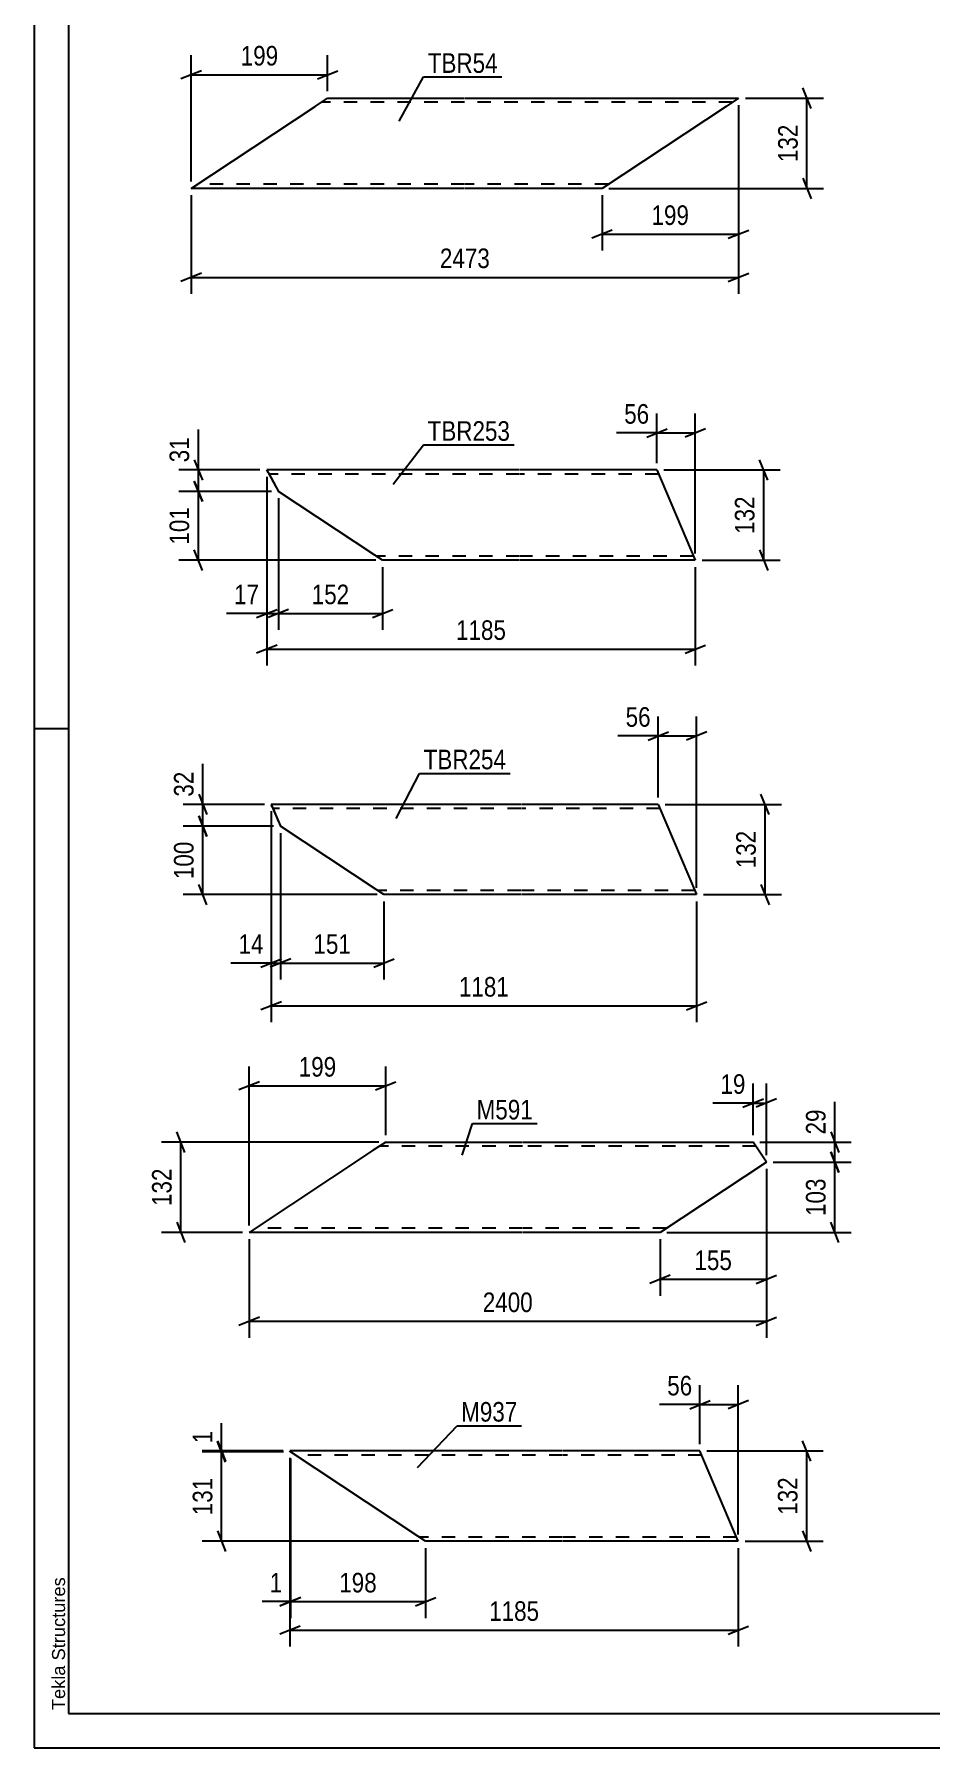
# Model space of a CAD drawing. Header units: millimetres. Extents: x 0 to 594, y 0 to 420.
# Drawn here: x 0 to 131, y 0 to 250.6 of the extents above; entities that cross this region are included whole.
import ezdxf

# ---------------------------------------------------------------- set-up
doc = ezdxf.new("R2010")
doc.units = ezdxf.units.MM
doc.linetypes.add('DXK_LINE_DOT2', pattern=[3.9198, 1.9599, -1.9599])
doc.styles.add('Arial', font='ARIAL.TTF', dxfattribs={"height": 0.2})
doc.styles.add('Arial Narrow', font='ARIALN.TTF', dxfattribs={"height": 0.2})

# ---------------------------------------------------------------- blocks, each defined once
blk = doc.blocks.new('Unknown-570389203-1132')
at = {"color": 5, "linetype": 'Continuous'}
for p, q in [((0, 420), (0, 0)), ((5, 415), (5, 5)), ((5, 149), (0, 149)), ((5, 5), (589, 5)), ((0, 0), (594, 0))]:
    blk.add_line(p, q, dxfattribs=at)
at = {"color": 174, "linetype": 'Continuous', "style": 'Arial'}
blk.add_text('Tekla Structures', height=1.9102, rotation=90, dxfattribs=at).set_placement((4.5, 5.5))
blk = doc.blocks.new('Part-570389203-8086 - 8070')
at = {"color": 2, "linetype": 'Continuous'}
for p, q in [((51.36, 88.56), (49.55, 87.36)), ((51.36, 88.56), (71.36, 88.56)), ((71.46, 88.56), (105.07, 88.56)), ((107, 85.64), (105.07, 88.56)), ((49.55, 87.36), (31.42, 75.36)), ((107, 85.64), (91.46, 75.36)), ((71.36, 75.36), (31.42, 75.36)), ((91.46, 75.36), (71.46, 75.36))]:
    blk.add_line(p, q, dxfattribs=at)
at = {"color": 7, "linetype": 'DXK_LINE_DOT2'}
for p, q in [((71.36, 87.96), (50.46, 87.96)), ((105.47, 87.96), (71.46, 87.96)), ((32.33, 75.96), (32.4, 76)), ((71.36, 75.96), (32.33, 75.96)), ((92.37, 75.96), (71.46, 75.96))]:
    blk.add_line(p, q, dxfattribs=at)
blk = doc.blocks.new('Part-570389203-7688 - 7672')
at = {"color": 2, "linetype": 'Continuous'}
for p, q in [((41.07, 240.02), (42.88, 241.22)), ((42.88, 241.22), (62.88, 241.22)), ((62.98, 241.22), (102.93, 241.22)), ((102.93, 241.22), (101.11, 240.02)), ((22.94, 228.02), (41.07, 240.02)), ((101.11, 240.02), (82.98, 228.02)), ((62.88, 228.02), (22.94, 228.02)), ((82.98, 228.02), (62.98, 228.02))]:
    blk.add_line(p, q, dxfattribs=at)
at = {"color": 7, "linetype": 'DXK_LINE_DOT2'}
for p, q in [((62.88, 240.62), (41.98, 240.62)), ((102.02, 240.62), (62.98, 240.62)), ((102.79, 241.13), (101.11, 240.02)), ((23.84, 228.62), (23.91, 228.66)), ((62.88, 228.62), (23.84, 228.62)), ((83.89, 228.62), (62.98, 228.62)), ((83.89, 228.62), (83.96, 228.66))]:
    blk.add_line(p, q, dxfattribs=at)
blk = doc.blocks.new('Part-570389203-7797 - 7781')
at = {"color": 2, "linetype": 'Continuous'}
for p, q in [((70.91, 186.85), (33.98, 186.85)), ((34.03, 186.75), (33.98, 186.85)), ((34.17, 186.49), (34.03, 186.75)), ((34.17, 186.49), (35.68, 183.72)), ((91.01, 186.85), (71.01, 186.85)), ((91.01, 186.85), (96.61, 173.65)), ((49.79, 174.39), (35.68, 183.72)), ((50.91, 173.65), (49.79, 174.39)), ((70.91, 173.65), (50.91, 173.65)), ((96.61, 173.65), (71.01, 173.65))]:
    blk.add_line(p, q, dxfattribs=at)
at = {"color": 7, "linetype": 'DXK_LINE_DOT2'}
for p, q in [((33.98, 186.85), (34.03, 186.75)), ((34.03, 186.75), (34.17, 186.49)), ((34.17, 186.49), (35.68, 183.72)), ((70.91, 186.25), (34.31, 186.25)), ((34.31, 186.25), (35.68, 183.72)), ((34.33, 186.2), (34.31, 186.25)), ((34.33, 186.2), (35.68, 183.72)), ((91.26, 186.25), (71.01, 186.25)), ((70.91, 174.25), (50, 174.25)), ((96.35, 174.25), (71.01, 174.25)), ((96.35, 174.25), (96.33, 174.29))]:
    blk.add_line(p, q, dxfattribs=at)
blk = doc.blocks.new('Part-570389203-7943 - 7927')
at = {"color": 2, "linetype": 'Continuous'}
for p, q in [((71.11, 137.95), (34.63, 137.95)), ((34.67, 137.86), (34.63, 137.95)), ((34.78, 137.6), (34.67, 137.86)), ((91.21, 137.95), (71.21, 137.95)), ((91.21, 137.95), (96.81, 124.75)), ((34.78, 137.6), (35.98, 134.76)), ((49.99, 125.5), (35.98, 134.76)), ((51.11, 124.75), (49.99, 125.5)), ((71.11, 124.75), (51.11, 124.75)), ((96.81, 124.75), (71.21, 124.75))]:
    blk.add_line(p, q, dxfattribs=at)
at = {"color": 7, "linetype": 'DXK_LINE_DOT2'}
for p, q in [((34.63, 137.95), (34.67, 137.86)), ((34.67, 137.86), (34.78, 137.6)), ((34.78, 137.6), (34.95, 137.21)), ((71.11, 137.35), (34.89, 137.35)), ((34.89, 137.35), (35.99, 134.76)), ((34.9, 137.31), (34.89, 137.35)), ((34.9, 137.31), (35.98, 134.76)), ((34.95, 137.21), (35.99, 134.76)), ((91.46, 137.35), (71.21, 137.35)), ((71.11, 125.35), (50.2, 125.35)), ((96.56, 125.35), (71.21, 125.35)), ((96.56, 125.35), (96.54, 125.4))]:
    blk.add_line(p, q, dxfattribs=at)
blk = doc.blocks.new('Part-570389203-8225 - 8209')
at = {"color": 2, "linetype": 'Continuous'}
for p, q in [((77.2, 43.4), (37.37, 43.4)), ((37.42, 43.31), (37.37, 43.4)), ((37.44, 43.28), (37.42, 43.31)), ((56.08, 30.94), (37.44, 43.28)), ((97.3, 43.4), (77.3, 43.4)), ((102.9, 30.2), (97.3, 43.4)), ((57.2, 30.2), (56.08, 30.94)), ((77.2, 30.2), (57.2, 30.2)), ((102.9, 30.2), (77.3, 30.2))]:
    blk.add_line(p, q, dxfattribs=at)
at = {"color": 7, "linetype": 'DXK_LINE_DOT2'}
for p, q in [((37.42, 43.31), (37.44, 43.28)), ((77.2, 42.8), (38.16, 42.8)), ((97.55, 42.8), (77.3, 42.8)), ((56.22, 30.85), (56.29, 30.8)), ((77.2, 30.8), (56.29, 30.8)), ((102.64, 30.8), (77.3, 30.8)), ((102.64, 30.8), (102.62, 30.85))]:
    blk.add_line(p, q, dxfattribs=at)
blk = doc.blocks.new('StraightDimension-570389203-8178 - 8070')
at = {"color": 7, "linetype": 'Continuous'}
for p, q in [((31.42, 76.36), (31.42, 99.64)), ((51.36, 89.56), (51.36, 99.64)), ((32.92, 97.39), (29.92, 96.19)), ((31.42, 96.79), (51.36, 96.79)), ((49.86, 96.19), (52.86, 97.39))]:
    blk.add_line(p, q, dxfattribs=at)
at = {"color": 0}
blk.add_wipeout([(44.74, 97.54), (44.74, 101.74), (38.05, 101.74), (38.05, 97.54)], dxfattribs=at)
at = {"color": 3, "style": 'Arial Narrow'}
blk.add_text('199', height=2.863, dxfattribs=at).set_placement((38.65, 98.14))
blk = doc.blocks.new('StraightDimension-570389203-8158 - 8070')
at = {"color": 7, "linetype": 'Continuous'}
for p, q in [((107, 84.64), (107, 66.1)), ((91.46, 74.36), (91.46, 66.1)), ((92.96, 69.1), (89.96, 67.9)), ((91.46, 68.5), (107, 68.5)), ((105.5, 67.9), (108.5, 69.1))]:
    blk.add_line(p, q, dxfattribs=at)
at = {"color": 0}
blk.add_wipeout([(102.57, 69.25), (102.57, 73.45), (95.89, 73.45), (95.89, 69.25)], dxfattribs=at)
at = {"color": 3, "style": 'Arial Narrow'}
blk.add_text('155', height=2.863, dxfattribs=at).set_placement((96.49, 69.85))
blk = doc.blocks.new('StraightDimension-570389203-8089 - 8070')
at = {"color": 7, "linetype": 'Continuous'}
for p, q in [((107, 84.64), (107, 59.96)), ((31.42, 74.36), (31.42, 59.96)), ((32.92, 62.96), (29.92, 61.76)), ((105.5, 61.76), (108.5, 62.96)), ((31.42, 62.36), (107, 62.36))]:
    blk.add_line(p, q, dxfattribs=at)
at = {"color": 0}
blk.add_wipeout([(73.47, 63.11), (73.47, 67.31), (64.95, 67.31), (64.95, 63.11)], dxfattribs=at)
at = {"color": 3, "style": 'Arial Narrow'}
blk.add_text('2400', height=2.863, dxfattribs=at).set_placement((65.55, 63.71))
blk = doc.blocks.new('StraightDimension-570389203-8124 - 8070')
at = {"color": 7, "linetype": 'Continuous'}
for p, q in [((106.07, 88.56), (119.4, 88.56)), ((116.4, 90.06), (117.6, 87.06)), ((117, 85.64), (117, 88.56)), ((108, 85.64), (119.4, 85.64)), ((117.6, 84.14), (116.4, 87.14))]:
    blk.add_line(p, q, dxfattribs=at)
at = {"color": 0}
blk.add_wipeout([(116.25, 93.94), (112.05, 93.94), (112.05, 89.08), (116.25, 89.08)], dxfattribs=at)
at = {"color": 7, "linetype": 'Continuous'}
blk.add_line((117, 88.56), (117, 94.46), dxfattribs=at)
blk.add_line((117, 88.56), (117, 94.46), dxfattribs=at)
at = {"color": 3, "style": 'Arial Narrow'}
blk.add_text('29', height=2.863, rotation=90.0002, dxfattribs=at).set_placement((115.65, 89.68))
blk = doc.blocks.new('StraightDimension-570389203-8100 - 8070')
at = {"color": 7, "linetype": 'Continuous'}
for p, q in [((50.36, 88.56), (18.57, 88.56)), ((22.02, 87.06), (20.82, 90.06)), ((21.42, 75.36), (21.42, 88.56)), ((30.42, 75.36), (18.57, 75.36)), ((20.82, 76.86), (22.02, 73.86))]:
    blk.add_line(p, q, dxfattribs=at)
at = {"color": 0}
blk.add_wipeout([(20.67, 85.3), (16.47, 85.3), (16.47, 78.62), (20.67, 78.62)], dxfattribs=at)
at = {"color": 3, "style": 'Arial Narrow'}
blk.add_text('132', height=2.863, rotation=90.0002, dxfattribs=at).set_placement((20.07, 79.22))
blk = doc.blocks.new('StraightDimension-570389203-8125 - 8070')
at = {"color": 7, "linetype": 'Continuous'}
for p, q in [((108, 85.64), (119.4, 85.64)), ((116.4, 87.14), (117.6, 84.14)), ((117, 75.36), (117, 85.64)), ((92.46, 75.36), (119.4, 75.36)), ((117.6, 73.86), (116.4, 76.86))]:
    blk.add_line(p, q, dxfattribs=at)
at = {"color": 0}
blk.add_wipeout([(116.25, 83.84), (112.05, 83.84), (112.05, 77.16), (116.25, 77.16)], dxfattribs=at)
at = {"color": 3, "style": 'Arial Narrow'}
blk.add_text('103', height=2.863, rotation=90.0002, dxfattribs=at).set_placement((115.65, 77.76))
blk = doc.blocks.new('StraightDimension-570389203-8192 - 8070')
at = {"color": 7, "linetype": 'Continuous'}
for p, q in [((105.07, 89.56), (105.07, 97.12)), ((107, 86.64), (107, 97.12)), ((103.57, 93.67), (106.57, 94.87)), ((105.07, 94.27), (107, 94.27)), ((108.5, 94.87), (105.5, 93.67))]:
    blk.add_line(p, q, dxfattribs=at)
at = {"color": 0}
blk.add_wipeout([(104.54, 95.02), (104.54, 99.22), (99.69, 99.22), (99.69, 95.02)], dxfattribs=at)
at = {"color": 7, "linetype": 'Continuous'}
blk.add_line((105.07, 94.27), (99.16, 94.27), dxfattribs=at)
blk.add_line((105.07, 94.27), (99.16, 94.27), dxfattribs=at)
at = {"color": 3, "style": 'Arial Narrow'}
blk.add_text('19', height=2.863, dxfattribs=at).set_placement((100.29, 95.62))
blk = doc.blocks.new('StraightDimension-570389203-7764 - 7672')
at = {"color": 7, "linetype": 'Continuous'}
for p, q in [((102.93, 240.22), (102.93, 218.93)), ((82.98, 227.02), (82.98, 218.93)), ((84.48, 221.93), (81.48, 220.73)), ((82.98, 221.33), (102.93, 221.33)), ((101.43, 220.73), (104.43, 221.93))]:
    blk.add_line(p, q, dxfattribs=at)
at = {"color": 0}
blk.add_wipeout([(96.3, 222.08), (96.3, 226.28), (89.61, 226.28), (89.61, 222.08)], dxfattribs=at)
at = {"color": 3, "style": 'Arial Narrow'}
blk.add_text('199', height=2.863, dxfattribs=at).set_placement((90.21, 222.68))
blk = doc.blocks.new('StraightDimension-570389203-7691 - 7672')
at = {"color": 7, "linetype": 'Continuous'}
for p, q in [((102.93, 240.22), (102.93, 212.62)), ((22.94, 227.02), (22.94, 212.62)), ((24.44, 215.62), (21.44, 214.42)), ((101.43, 214.42), (104.43, 215.62)), ((22.94, 215.02), (102.93, 215.02))]:
    blk.add_line(p, q, dxfattribs=at)
at = {"color": 0}
blk.add_wipeout([(67.19, 215.77), (67.19, 219.97), (58.68, 219.97), (58.68, 215.77)], dxfattribs=at)
at = {"color": 3, "style": 'Arial Narrow'}
blk.add_text('2473', height=2.863, dxfattribs=at).set_placement((59.28, 216.37))
blk = doc.blocks.new('StraightDimension-570389203-7750 - 7672')
at = {"color": 7, "linetype": 'Continuous'}
for p, q in [((22.94, 229.02), (22.94, 247.49)), ((42.88, 242.22), (42.88, 247.49)), ((24.44, 245.24), (21.44, 244.04)), ((22.94, 244.64), (42.88, 244.64)), ((41.38, 244.04), (44.38, 245.24))]:
    blk.add_line(p, q, dxfattribs=at)
at = {"color": 0}
blk.add_wipeout([(36.25, 245.39), (36.25, 249.59), (29.57, 249.59), (29.57, 245.39)], dxfattribs=at)
at = {"color": 3, "style": 'Arial Narrow'}
blk.add_text('199', height=2.863, dxfattribs=at).set_placement((30.17, 245.99))
blk = doc.blocks.new('StraightDimension-570389203-7726 - 7672')
at = {"color": 7, "linetype": 'Continuous'}
for p, q in [((103.93, 241.22), (115.33, 241.22)), ((113.53, 239.72), (112.33, 242.72)), ((112.93, 228.02), (112.93, 241.22)), ((83.98, 228.02), (115.33, 228.02)), ((112.33, 229.52), (113.53, 226.52))]:
    blk.add_line(p, q, dxfattribs=at)
at = {"color": 0}
blk.add_wipeout([(112.18, 237.96), (107.98, 237.96), (107.98, 231.27), (112.18, 231.27)], dxfattribs=at)
at = {"color": 3, "style": 'Arial Narrow'}
blk.add_text('132', height=2.863, rotation=90.0002, dxfattribs=at).set_placement((111.58, 231.87))
blk = doc.blocks.new('StraightDimension-570389203-7800 - 7781')
at = {"color": 7, "linetype": 'Continuous'}
for p, q in [((91.01, 187.85), (91.01, 195.12)), ((96.61, 174.65), (96.61, 195.12)), ((89.51, 191.67), (92.51, 192.87)), ((91.01, 192.27), (96.61, 192.27)), ((98.11, 192.87), (95.11, 191.67))]:
    blk.add_line(p, q, dxfattribs=at)
at = {"color": 0}
blk.add_wipeout([(90.48, 193.02), (90.48, 197.22), (85.62, 197.22), (85.62, 193.02)], dxfattribs=at)
at = {"color": 7, "linetype": 'Continuous'}
blk.add_line((91.01, 192.27), (85.1, 192.27), dxfattribs=at)
blk.add_line((91.01, 192.27), (85.1, 192.27), dxfattribs=at)
at = {"color": 3, "style": 'Arial Narrow'}
blk.add_text('56', height=2.863, dxfattribs=at).set_placement((86.22, 193.62))
blk = doc.blocks.new('StraightDimension-570389203-7913 - 7781')
at = {"color": 7, "linetype": 'Continuous'}
for p, q in [((33.98, 185.85), (33.98, 158.25)), ((96.61, 172.65), (96.61, 158.25)), ((35.48, 161.25), (32.48, 160.05)), ((33.98, 160.65), (96.61, 160.65)), ((95.11, 160.05), (98.11, 161.25))]:
    blk.add_line(p, q, dxfattribs=at)
at = {"color": 0}
blk.add_wipeout([(69.55, 161.4), (69.55, 165.6), (61.04, 165.6), (61.04, 161.4)], dxfattribs=at)
at = {"color": 3, "style": 'Arial Narrow'}
blk.add_text('1185', height=2.863, dxfattribs=at).set_placement((61.64, 162))
blk = doc.blocks.new('StraightDimension-570389203-7889 - 7781')
at = {"color": 7, "linetype": 'Continuous'}
for p, q in [((107.21, 185.35), (106.01, 188.35)), ((92.01, 186.85), (109.01, 186.85)), ((106.61, 173.65), (106.61, 186.85)), ((97.61, 173.65), (109.01, 173.65)), ((106.01, 175.15), (107.21, 172.15))]:
    blk.add_line(p, q, dxfattribs=at)
at = {"color": 0}
blk.add_wipeout([(105.86, 183.59), (101.66, 183.59), (101.66, 176.9), (105.86, 176.9)], dxfattribs=at)
at = {"color": 3, "style": 'Arial Narrow'}
blk.add_text('132', height=2.863, rotation=90.0002, dxfattribs=at).set_placement((105.26, 177.5))
blk = doc.blocks.new('StraightDimension-570389203-7850 - 7781')
at = {"color": 7, "linetype": 'Continuous'}
for p, q in [((23.38, 188.35), (24.58, 185.35)), ((32.98, 186.85), (21.13, 186.85)), ((23.98, 183.72), (23.98, 186.85)), ((34.68, 183.72), (21.13, 183.72)), ((24.58, 182.22), (23.38, 185.22))]:
    blk.add_line(p, q, dxfattribs=at)
at = {"color": 0}
blk.add_wipeout([(23.23, 192.23), (19.03, 192.23), (19.03, 187.37), (23.23, 187.37)], dxfattribs=at)
at = {"color": 7, "linetype": 'Continuous'}
blk.add_line((23.98, 186.85), (23.98, 192.75), dxfattribs=at)
blk.add_line((23.98, 186.85), (23.98, 192.75), dxfattribs=at)
at = {"color": 3, "style": 'Arial Narrow'}
blk.add_text('31', height=2.863, rotation=90.0002, dxfattribs=at).set_placement((22.63, 187.97))
blk = doc.blocks.new('StraightDimension-570389203-7851 - 7781')
at = {"color": 7, "linetype": 'Continuous'}
for p, q in [((34.68, 183.72), (21.13, 183.72)), ((23.38, 185.22), (24.58, 182.22)), ((23.98, 173.65), (23.98, 183.72)), ((49.91, 173.65), (21.13, 173.65)), ((24.58, 172.15), (23.38, 175.15))]:
    blk.add_line(p, q, dxfattribs=at)
at = {"color": 0}
blk.add_wipeout([(23.23, 182.03), (19.03, 182.03), (19.03, 175.34), (23.23, 175.34)], dxfattribs=at)
at = {"color": 3, "style": 'Arial Narrow'}
blk.add_text('101', height=2.863, rotation=90.0002, dxfattribs=at).set_placement((22.63, 175.94))
blk = doc.blocks.new('StraightDimension-570389203-19641 - 7781')
at = {"color": 7, "linetype": 'Continuous'}
for p, q in [((35.68, 182.72), (35.68, 163.47)), ((50.91, 172.65), (50.91, 163.47)), ((37.18, 166.47), (34.18, 165.27)), ((35.68, 165.87), (50.91, 165.87)), ((49.41, 165.27), (52.41, 166.47))]:
    blk.add_line(p, q, dxfattribs=at)
at = {"color": 0}
blk.add_wipeout([(46.64, 166.62), (46.64, 170.82), (39.95, 170.82), (39.95, 166.62)], dxfattribs=at)
at = {"color": 3, "style": 'Arial Narrow'}
blk.add_text('152', height=2.863, dxfattribs=at).set_placement((40.55, 167.22))
blk = doc.blocks.new('StraightDimension-570389203-19642 - 7781')
at = {"color": 7, "linetype": 'Continuous'}
for p, q in [((33.98, 185.85), (33.98, 163.47)), ((35.68, 182.72), (35.68, 163.47)), ((32.48, 165.27), (35.48, 166.47)), ((33.98, 165.87), (35.68, 165.87)), ((37.18, 166.47), (34.18, 165.27))]:
    blk.add_line(p, q, dxfattribs=at)
at = {"color": 0}
blk.add_wipeout([(33.45, 166.62), (33.45, 170.82), (28.6, 170.82), (28.6, 166.62)], dxfattribs=at)
at = {"color": 7, "linetype": 'Continuous'}
blk.add_line((33.98, 165.87), (28.07, 165.87), dxfattribs=at)
blk.add_line((33.98, 165.87), (28.07, 165.87), dxfattribs=at)
at = {"color": 3, "style": 'Arial Narrow'}
blk.add_text('17', height=2.863, dxfattribs=at).set_placement((29.2, 167.22))
blk = doc.blocks.new('StraightDimension-570389203-7994 - 7927')
at = {"color": 7, "linetype": 'Continuous'}
for p, q in [((24.03, 136.26), (25.23, 133.26)), ((34.98, 134.76), (21.78, 134.76)), ((24.63, 124.75), (24.63, 134.76)), ((25.23, 123.25), (24.03, 126.25)), ((50.11, 124.75), (21.78, 124.75))]:
    blk.add_line(p, q, dxfattribs=at)
at = {"color": 0}
blk.add_wipeout([(23.88, 133.1), (19.68, 133.1), (19.68, 126.42), (23.88, 126.42)], dxfattribs=at)
at = {"color": 3, "style": 'Arial Narrow'}
blk.add_text('100', height=2.863, rotation=90.0002, dxfattribs=at).set_placement((23.28, 127.02))
blk = doc.blocks.new('StraightDimension-570389203-7946 - 7927')
at = {"color": 7, "linetype": 'Continuous'}
for p, q in [((91.21, 138.95), (91.21, 150.8)), ((96.81, 125.75), (96.81, 150.8)), ((89.71, 147.35), (92.71, 148.55)), ((91.21, 147.95), (96.81, 147.95)), ((98.31, 148.55), (95.31, 147.35))]:
    blk.add_line(p, q, dxfattribs=at)
at = {"color": 0}
blk.add_wipeout([(90.68, 148.7), (90.68, 152.9), (85.83, 152.9), (85.83, 148.7)], dxfattribs=at)
at = {"color": 7, "linetype": 'Continuous'}
blk.add_line((91.21, 147.95), (85.3, 147.95), dxfattribs=at)
blk.add_line((91.21, 147.95), (85.3, 147.95), dxfattribs=at)
at = {"color": 3, "style": 'Arial Narrow'}
blk.add_text('56', height=2.863, dxfattribs=at).set_placement((86.43, 149.3))
blk = doc.blocks.new('StraightDimension-570389203-7993 - 7927')
at = {"color": 7, "linetype": 'Continuous'}
for p, q in [((33.63, 137.95), (21.78, 137.95)), ((24.03, 139.45), (25.23, 136.45)), ((24.63, 134.76), (24.63, 137.95)), ((25.23, 133.26), (24.03, 136.26)), ((34.98, 134.76), (21.78, 134.76))]:
    blk.add_line(p, q, dxfattribs=at)
at = {"color": 0}
blk.add_wipeout([(23.88, 143.34), (19.68, 143.34), (19.68, 138.48), (23.88, 138.48)], dxfattribs=at)
at = {"color": 7, "linetype": 'Continuous'}
blk.add_line((24.63, 137.95), (24.63, 143.86), dxfattribs=at)
blk.add_line((24.63, 137.95), (24.63, 143.86), dxfattribs=at)
at = {"color": 3, "style": 'Arial Narrow'}
blk.add_text('32', height=2.863, rotation=90.0002, dxfattribs=at).set_placement((23.28, 139.08))
blk = doc.blocks.new('StraightDimension-570389203-8056 - 7927')
at = {"color": 7, "linetype": 'Continuous'}
for p, q in [((34.63, 136.95), (34.63, 106.09)), ((96.81, 123.75), (96.81, 106.09)), ((36.13, 109.09), (33.13, 107.89)), ((34.63, 108.49), (96.81, 108.49)), ((95.31, 107.89), (98.31, 109.09))]:
    blk.add_line(p, q, dxfattribs=at)
at = {"color": 0}
blk.add_wipeout([(69.98, 109.24), (69.98, 113.44), (61.46, 113.44), (61.46, 109.24)], dxfattribs=at)
at = {"color": 3, "style": 'Arial Narrow'}
blk.add_text('1181', height=2.863, dxfattribs=at).set_placement((62.06, 109.84))
blk = doc.blocks.new('StraightDimension-570389203-8032 - 7927')
at = {"color": 7, "linetype": 'Continuous'}
for p, q in [((92.21, 137.95), (109.21, 137.95)), ((107.41, 136.45), (106.21, 139.45)), ((106.81, 124.75), (106.81, 137.95)), ((106.21, 126.25), (107.41, 123.25)), ((97.81, 124.75), (109.21, 124.75))]:
    blk.add_line(p, q, dxfattribs=at)
at = {"color": 0}
blk.add_wipeout([(106.06, 134.7), (101.86, 134.7), (101.86, 128.01), (106.06, 128.01)], dxfattribs=at)
at = {"color": 3, "style": 'Arial Narrow'}
blk.add_text('132', height=2.863, rotation=90.0002, dxfattribs=at).set_placement((105.46, 128.61))
blk = doc.blocks.new('StraightDimension-570389203-19691 - 7927')
at = {"color": 7, "linetype": 'Continuous'}
for p, q in [((35.98, 133.76), (35.98, 112.35)), ((51.11, 123.75), (51.11, 112.35)), ((37.48, 115.35), (34.48, 114.15)), ((49.61, 114.15), (52.61, 115.35)), ((35.98, 114.75), (51.11, 114.75))]:
    blk.add_line(p, q, dxfattribs=at)
at = {"color": 0}
blk.add_wipeout([(46.89, 115.5), (46.89, 119.7), (40.2, 119.7), (40.2, 115.5)], dxfattribs=at)
at = {"color": 3, "style": 'Arial Narrow'}
blk.add_text('151', height=2.863, dxfattribs=at).set_placement((40.8, 116.1))
blk = doc.blocks.new('StraightDimension-570389203-19692 - 7927')
at = {"color": 7, "linetype": 'Continuous'}
for p, q in [((34.63, 136.95), (34.63, 112.35)), ((35.98, 133.76), (35.98, 112.35)), ((33.13, 114.15), (36.13, 115.35)), ((37.48, 115.35), (34.48, 114.15)), ((34.63, 114.75), (35.98, 114.75))]:
    blk.add_line(p, q, dxfattribs=at)
at = {"color": 0}
blk.add_wipeout([(34.11, 115.5), (34.11, 119.7), (29.25, 119.7), (29.25, 115.5)], dxfattribs=at)
at = {"color": 7, "linetype": 'Continuous'}
blk.add_line((34.63, 114.75), (28.72, 114.75), dxfattribs=at)
blk.add_line((34.63, 114.75), (28.72, 114.75), dxfattribs=at)
at = {"color": 3, "style": 'Arial Narrow'}
blk.add_text('14', height=2.863, dxfattribs=at).set_placement((29.85, 116.1))
blk = doc.blocks.new('StraightDimension-570389203-19935 - 8209')
at = {"color": 7, "linetype": 'Continuous'}
for p, q in [((37.44, 42.28), (37.44, 18.96)), ((57.2, 29.2), (57.2, 18.96)), ((38.94, 21.96), (35.94, 20.76)), ((37.44, 21.36), (57.2, 21.36)), ((55.7, 20.76), (58.7, 21.96))]:
    blk.add_line(p, q, dxfattribs=at)
at = {"color": 0}
blk.add_wipeout([(50.66, 22.11), (50.66, 26.31), (43.97, 26.31), (43.97, 22.11)], dxfattribs=at)
at = {"color": 3, "style": 'Arial Narrow'}
blk.add_text('198', height=2.863, dxfattribs=at).set_placement((44.57, 22.71))
blk = doc.blocks.new('StraightDimension-570389203-8228 - 8209')
at = {"color": 7, "linetype": 'Continuous'}
for p, q in [((37.37, 42.4), (37.37, 14.8)), ((102.9, 29.2), (102.9, 14.8)), ((38.87, 17.8), (35.87, 16.6)), ((101.4, 16.6), (104.4, 17.8)), ((37.37, 17.2), (102.9, 17.2))]:
    blk.add_line(p, q, dxfattribs=at)
at = {"color": 0}
blk.add_wipeout([(74.39, 17.95), (74.39, 22.15), (65.88, 22.15), (65.88, 17.95)], dxfattribs=at)
at = {"color": 3, "style": 'Arial Narrow'}
blk.add_text('1185', height=2.863, dxfattribs=at).set_placement((66.48, 18.55))
blk = doc.blocks.new('StraightDimension-570389203-19820 - 8209')
at = {"color": 7, "linetype": 'Continuous'}
for p, q in [((36.37, 43.4), (24.52, 43.4)), ((36.44, 43.28), (24.52, 43.28)), ((26.77, 44.9), (27.97, 41.9)), ((27.97, 41.78), (26.77, 44.78)), ((27.37, 43.28), (27.37, 43.4))]:
    blk.add_line(p, q, dxfattribs=at)
at = {"color": 0}
blk.add_wipeout([(26.62, 46.96), (22.42, 46.96), (22.42, 43.93), (26.62, 43.93)], dxfattribs=at)
at = {"color": 7, "linetype": 'Continuous'}
blk.add_line((27.37, 43.4), (27.37, 47.48), dxfattribs=at)
blk.add_line((27.37, 43.4), (27.37, 47.48), dxfattribs=at)
at = {"color": 3, "style": 'Arial Narrow'}
blk.add_text('1', height=2.86, rotation=90.0002, dxfattribs=at).set_placement((26.02, 44.53))
blk = doc.blocks.new('StraightDimension-570389203-8239 - 8209')
at = {"color": 7, "linetype": 'Continuous'}
for p, q in [((98.3, 43.4), (115.3, 43.4)), ((113.5, 41.9), (112.3, 44.9)), ((112.9, 30.2), (112.9, 43.4)), ((103.9, 30.2), (115.3, 30.2)), ((112.3, 31.7), (113.5, 28.7))]:
    blk.add_line(p, q, dxfattribs=at)
at = {"color": 0}
blk.add_wipeout([(112.15, 40.14), (107.95, 40.14), (107.95, 33.46), (112.15, 33.46)], dxfattribs=at)
at = {"color": 3, "style": 'Arial Narrow'}
blk.add_text('132', height=2.863, rotation=90.0002, dxfattribs=at).set_placement((111.55, 34.06))
blk = doc.blocks.new('StraightDimension-570389203-19821 - 8209')
at = {"color": 7, "linetype": 'Continuous'}
for p, q in [((36.44, 43.28), (24.52, 43.28)), ((27.97, 41.78), (26.77, 44.78)), ((27.37, 30.2), (27.37, 43.28)), ((56.2, 30.2), (24.52, 30.2)), ((26.77, 31.7), (27.97, 28.7))]:
    blk.add_line(p, q, dxfattribs=at)
at = {"color": 0}
blk.add_wipeout([(26.62, 40.08), (22.42, 40.08), (22.42, 33.4), (26.62, 33.4)], dxfattribs=at)
at = {"color": 3, "style": 'Arial Narrow'}
blk.add_text('131', height=2.863, rotation=90.0002, dxfattribs=at).set_placement((26.02, 34))
blk = doc.blocks.new('StraightDimension-570389203-8322 - 8209')
at = {"color": 7, "linetype": 'Continuous'}
for p, q in [((97.3, 44.4), (97.3, 53.02)), ((102.9, 31.2), (102.9, 53.02)), ((95.8, 49.57), (98.8, 50.77)), ((97.3, 50.17), (102.9, 50.17)), ((104.4, 50.77), (101.4, 49.57))]:
    blk.add_line(p, q, dxfattribs=at)
at = {"color": 0}
blk.add_wipeout([(96.77, 50.92), (96.77, 55.12), (91.91, 55.12), (91.91, 50.92)], dxfattribs=at)
at = {"color": 7, "linetype": 'Continuous'}
blk.add_line((97.3, 50.17), (91.39, 50.17), dxfattribs=at)
blk.add_line((97.3, 50.17), (91.39, 50.17), dxfattribs=at)
at = {"color": 3, "style": 'Arial Narrow'}
blk.add_text('56', height=2.863, dxfattribs=at).set_placement((92.51, 51.52))
blk = doc.blocks.new('StraightDimension-570389203-19936 - 8209')
at = {"color": 7, "linetype": 'Continuous'}
for p, q in [((37.37, 42.4), (37.37, 18.96)), ((37.44, 42.28), (37.44, 18.96)), ((35.87, 20.76), (38.87, 21.96)), ((38.94, 21.96), (35.94, 20.76)), ((37.37, 21.36), (37.44, 21.36))]:
    blk.add_line(p, q, dxfattribs=at)
at = {"color": 0}
blk.add_wipeout([(36.84, 22.11), (36.84, 26.31), (33.82, 26.31), (33.82, 22.11)], dxfattribs=at)
at = {"color": 7, "linetype": 'Continuous'}
blk.add_line((37.37, 21.36), (33.29, 21.36), dxfattribs=at)
blk.add_line((37.37, 21.36), (33.29, 21.36), dxfattribs=at)
at = {"color": 3, "style": 'Arial Narrow'}
blk.add_text('1', height=2.86, dxfattribs=at).set_placement((34.42, 22.71))
blk = doc.blocks.new('Mark-570389203-8082 - 8070')
at = {"color": 0}
blk.add_wipeout([(72.88, 91.88), (72.88, 94.88), (64.65, 94.88), (64.65, 91.88)], dxfattribs=at)
blk.add_wipeout([(72.88, 91.88), (72.88, 94.88), (64.65, 94.88), (64.65, 91.88)], dxfattribs=at)
at = {"color": 30, "linetype": 'Continuous'}
for p, q in [((62.52, 86.63), (64.05, 91.28)), ((64.05, 91.28), (73.48, 91.28))]:
    blk.add_line(p, q, dxfattribs=at)
at = {"color": 3, "style": 'Arial Narrow'}
blk.add_text('M591', height=2.863, dxfattribs=at).set_placement((64.65, 91.88))
blk = doc.blocks.new('Mark-570389203-7684 - 7672')
at = {"color": 0}
blk.add_wipeout([(67.74, 244.92), (67.74, 247.92), (57.51, 247.92), (57.51, 244.92)], dxfattribs=at)
blk.add_wipeout([(67.74, 244.92), (67.74, 247.92), (57.51, 247.92), (57.51, 244.92)], dxfattribs=at)
at = {"color": 30, "linetype": 'Continuous'}
for p, q in [((53.34, 237.88), (56.91, 244.32)), ((56.91, 244.32), (68.34, 244.32))]:
    blk.add_line(p, q, dxfattribs=at)
at = {"color": 3, "style": 'Arial Narrow'}
blk.add_text('TBR54', height=2.863, dxfattribs=at).set_placement((57.51, 244.92))
blk = doc.blocks.new('Mark-570389203-7793 - 7781')
at = {"color": 0}
blk.add_wipeout([(69.55, 191.12), (69.55, 194.12), (57.49, 194.12), (57.49, 191.12)], dxfattribs=at)
blk.add_wipeout([(69.55, 191.12), (69.55, 194.12), (57.49, 194.12), (57.49, 191.12)], dxfattribs=at)
at = {"color": 30, "linetype": 'Continuous'}
for p, q in [((52.47, 184.76), (56.89, 190.52)), ((56.89, 190.52), (70.15, 190.52))]:
    blk.add_line(p, q, dxfattribs=at)
at = {"color": 3, "style": 'Arial Narrow'}
blk.add_text('TBR253', height=2.863, dxfattribs=at).set_placement((57.49, 191.12))
blk = doc.blocks.new('Mark-570389203-7939 - 7927')
at = {"color": 0}
blk.add_wipeout([(68.97, 143.08), (68.97, 146.08), (56.91, 146.08), (56.91, 143.08)], dxfattribs=at)
blk.add_wipeout([(68.97, 143.08), (68.97, 146.08), (56.91, 146.08), (56.91, 143.08)], dxfattribs=at)
at = {"color": 30, "linetype": 'Continuous'}
for p, q in [((52.89, 135.88), (56.31, 142.48)), ((56.31, 142.48), (69.57, 142.48))]:
    blk.add_line(p, q, dxfattribs=at)
at = {"color": 3, "style": 'Arial Narrow'}
blk.add_text('TBR254', height=2.863, dxfattribs=at).set_placement((56.91, 143.08))
blk = doc.blocks.new('Mark-570389203-8221 - 8209')
at = {"color": 0}
blk.add_wipeout([(70.62, 47.69), (70.62, 50.69), (62.39, 50.69), (62.39, 47.69)], dxfattribs=at)
blk.add_wipeout([(70.62, 47.69), (70.62, 50.69), (62.39, 50.69), (62.39, 47.69)], dxfattribs=at)
at = {"color": 30, "linetype": 'Continuous'}
for p, q in [((56.01, 40.99), (61.79, 47.09)), ((61.79, 47.09), (71.22, 47.09))]:
    blk.add_line(p, q, dxfattribs=at)
at = {"color": 3, "style": 'Arial Narrow'}
blk.add_text('M937', height=2.863, dxfattribs=at).set_placement((62.39, 47.69))

msp = doc.modelspace()

# ---------------------------------------------------------------- block references
for name in ['Unknown-570389203-1132', 'Part-570389203-7688 - 7672', 'Part-570389203-7797 - 7781', 'Part-570389203-7943 - 7927', 'Part-570389203-8086 - 8070', 'Part-570389203-8225 - 8209']:
    msp.add_blockref(name, (0, 0))

# ---------------------------------------------------------------- next in the draw order: block references
for name in ['StraightDimension-570389203-7764 - 7672', 'StraightDimension-570389203-7800 - 7781', 'StraightDimension-570389203-7946 - 7927', 'StraightDimension-570389203-7994 - 7927', 'StraightDimension-570389203-8178 - 8070', 'Mark-570389203-8082 - 8070', 'StraightDimension-570389203-8158 - 8070', 'StraightDimension-570389203-19935 - 8209']:
    msp.add_blockref(name, (0, 0))

# ---------------------------------------------------------------- next in the draw order: block references
for name in ['StraightDimension-570389203-7691 - 7672', 'StraightDimension-570389203-7913 - 7781', 'StraightDimension-570389203-7993 - 7927', 'StraightDimension-570389203-8089 - 8070', 'StraightDimension-570389203-8228 - 8209']:
    msp.add_blockref(name, (0, 0))

# ---------------------------------------------------------------- next in the draw order: block references
for name in ['StraightDimension-570389203-7750 - 7672', 'Mark-570389203-7684 - 7672', 'StraightDimension-570389203-7726 - 7672', 'Mark-570389203-7793 - 7781', 'StraightDimension-570389203-7850 - 7781', 'StraightDimension-570389203-7889 - 7781', 'StraightDimension-570389203-8056 - 7927', 'StraightDimension-570389203-8124 - 8070', 'StraightDimension-570389203-8100 - 8070', 'StraightDimension-570389203-19820 - 8209', 'StraightDimension-570389203-8239 - 8209']:
    msp.add_blockref(name, (0, 0))

# ---------------------------------------------------------------- next in the draw order: block references
for name in ['StraightDimension-570389203-7851 - 7781', 'Mark-570389203-7939 - 7927', 'StraightDimension-570389203-8032 - 7927', 'StraightDimension-570389203-19691 - 7927', 'StraightDimension-570389203-8125 - 8070', 'StraightDimension-570389203-8322 - 8209', 'StraightDimension-570389203-19821 - 8209']:
    msp.add_blockref(name, (0, 0))

# ---------------------------------------------------------------- next in the draw order: block references
for name in ['StraightDimension-570389203-19641 - 7781', 'StraightDimension-570389203-19692 - 7927', 'StraightDimension-570389203-8192 - 8070', 'Mark-570389203-8221 - 8209', 'StraightDimension-570389203-19936 - 8209']:
    msp.add_blockref(name, (0, 0))

# ---------------------------------------------------------------- next in the draw order: block references
msp.add_blockref('StraightDimension-570389203-19642 - 7781', (0, 0))

doc.saveas('drawing.dxf')
